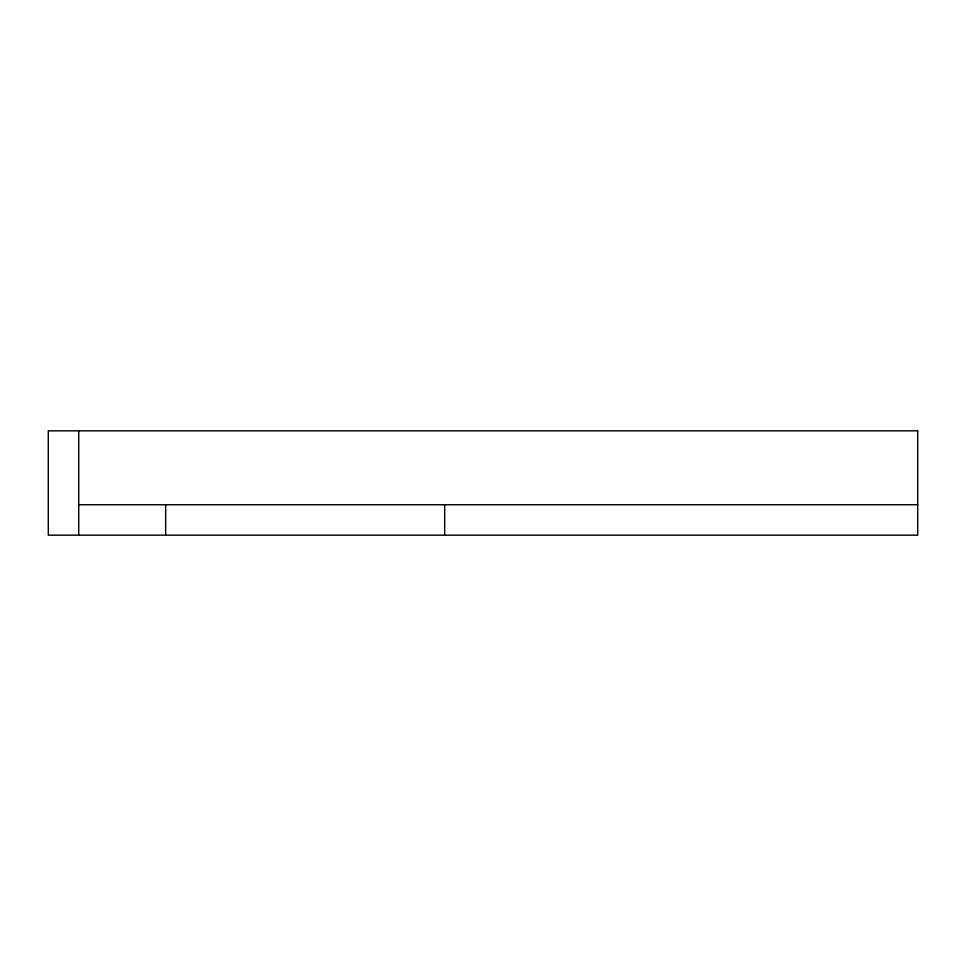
<?xml version="1.0" encoding="UTF-8"?>
<svg xmlns="http://www.w3.org/2000/svg" width="966" height="966" viewBox="0 0 966 966"><rect width="100%" height="100%" fill="white"/><g stroke="black" fill="none" stroke-linecap="round" stroke-linejoin="round"><path stroke-width="1.45" d="M78.729 504.735L917.7 504.735M444.674 504.735L444.674 535.164M165.669 504.735L165.669 535.164M78.729 430.836L78.729 535.164M917.7 430.836L48.3 430.836L48.3 535.164L917.7 535.164L917.7 430.836"/></g></svg>
